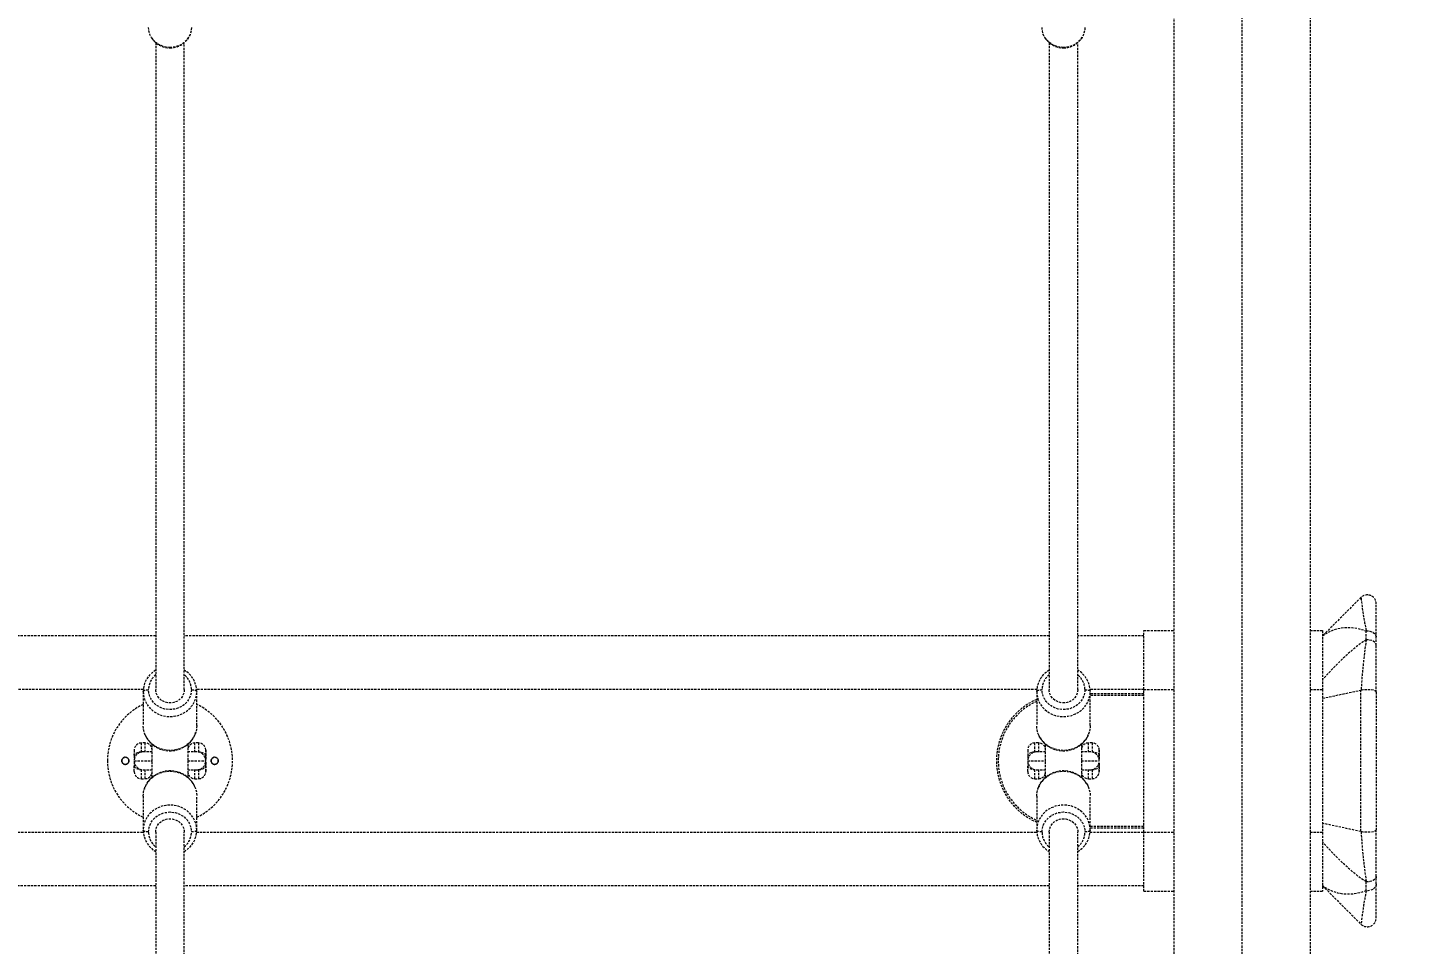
# Model space of a CAD drawing. Header units: millimetres. Extents: x -6713 to 5148, y -2591 to 1587.
# Drawn here: x 569 to 1339, y -16 to 497 of the extents above; entities that cross this region are included whole.
import ezdxf

# ---------------------------------------------------------------- set-up
doc = ezdxf.new("R2010")
doc.units = ezdxf.units.MM
doc.linetypes.add('HIDDEN', pattern=[1.905, 1.27, -0.635])
for name, color, linetype in [('DIKOM_ОБЪЕКТ', 7, 'Continuous'), ('DIKOM_РАЗМЕР_ЗОНА', 7, 'Continuous'), ('DIKOM_РАЗМЕР_ОБЪЕКТА', 7, 'Continuous')]:
    doc.layers.add(name, color=color, linetype=linetype)
doc.styles.add('style1', font='arialbd.ttf', dxfattribs={"width": 0.8})
doc.dimstyles.new('1-50', dxfattribs={"dimtxt": 300, "dimasz": 200, "dimexe": 100, "dimexo": 0, "dimgap": 100, "dimtad": 1, "dimtxsty": 'style1', "dimcen": 200, "dimclrd": 7, "dimclre": 7, "dimclrt": 7, "dimadec": 1, "dimazin": 2, "dimtfac": 1, "dimtmove": 0, "dimatfit": 2, "dimfxl": 0, "dimlwd": 25, "dimlwe": 18, "dimarcsym": 0})

# ---------------------------------------------------------------- blocks, each defined once
blk = doc.blocks.new('*D0')
at = {"layer": 'Defpoints', "color": 0, "transparency": 16777216}
for p in [(-5474.61, 1436.5), (3266.41, 1436.5), (3451.12, -1263.5)]:
    blk.add_point(p, dxfattribs=at)
at = {"layer": 'DIKOM_РАЗМЕР_ОБЪЕКТА', "color": 7, "lineweight": 18, "transparency": 16777216}
for p, q in [((3266.41, 1436.5), (-5574.61, 1436.5)), ((3451.12, -1263.5), (-5574.61, -1263.5))]:
    blk.add_line(p, q, dxfattribs=at)
at = {"layer": 'DIKOM_РАЗМЕР_ОБЪЕКТА', "color": 7, "lineweight": 25, "transparency": 16777216}
blk.add_line((-5474.61, -1063.5), (-5474.61, 1236.5), dxfattribs=at)
at = {"layer": 'DIKOM_РАЗМЕР_ОБЪЕКТА', "color": 7, "transparency": 16777216}
for points in [[(-5507.94, 1236.5), (-5441.28, 1236.5), (-5474.61, 1436.5)], [(-5507.94, -1063.5), (-5441.28, -1063.5), (-5474.61, -1263.5)]]:
    blk.add_solid(points, dxfattribs=at)
at = {"layer": 'DIKOM_РАЗМЕР_ОБЪЕКТА', "color": 7, "transparency": 16777216, "insert": (-5753.31, 29.27), "char_height": 300, "attachment_point": 5, "rotation": 90, "style": 'style1'}
blk.add_mtext('{\\fArial|b0|i0|c204|p34;\\H1.16667x;2700}', dxfattribs=at)
blk = doc.blocks.new('*D2')
at = {"layer": 'Defpoints', "color": 0, "transparency": 16777216}
for p in [(-4851.5, 438.4), (5148.5, 234.63), (-4851.5, -2490.97)]:
    blk.add_point(p, dxfattribs=at)
at = {"layer": 'DIKOM_РАЗМЕР_ЗОНА', "color": 7, "lineweight": 18, "transparency": 16777216}
for p, q in [((-4851.5, 438.4), (-4851.5, -2590.97)), ((5148.5, 234.63), (5148.5, -2590.97))]:
    blk.add_line(p, q, dxfattribs=at)
at = {"layer": 'DIKOM_РАЗМЕР_ЗОНА', "color": 7, "lineweight": 25, "transparency": 16777216}
blk.add_line((4948.5, -2490.97), (-4651.5, -2490.97), dxfattribs=at)
at = {"layer": 'DIKOM_РАЗМЕР_ЗОНА', "color": 7, "transparency": 16777216}
for points in [[(-4651.5, -2457.64), (-4651.5, -2524.31), (-4851.5, -2490.97)], [(4948.5, -2457.64), (4948.5, -2524.31), (5148.5, -2490.97)]]:
    blk.add_solid(points, dxfattribs=at)
at = {"layer": 'DIKOM_РАЗМЕР_ЗОНА', "color": 7, "transparency": 16777216, "insert": (187.27, -2212.27), "char_height": 300, "attachment_point": 5, "style": 'style1'}
blk.add_mtext('{\\fArial|b0|i0|c204|p34;\\H1.16667x;10000}', dxfattribs=at)

msp = doc.modelspace()

# ---------------------------------------------------------------- linework, layer by layer
at = {"layer": 'DIKOM_ОБЪЕКТ', "color": 7, "linetype": 'HIDDEN', "lineweight": 15}
for p, q in [((1248.5, -515.343), (1248.5, 688.343)), ((1210.5, -494), (1210.5, 667)), ((1286.5, 667), (1286.5, -494)), ((640.5, 488.69), (640.5, 126.353)), ((656.5, 126.353), (656.5, 488.624)), ((1140.5, 488.69), (1140.5, 126.353)), ((1156.5, 126.353), (1156.5, 488.624)), ((1314.964, 177.964), (1293.5, 156.5)), ((1315.062, 178.06), (1314.964, 177.964)), ((1323.5, 155.382), (1323.5, 174.429)), ((640.5, 156.5), (156.5, 156.5)), ((1140.5, 156.5), (656.5, 156.5)), ((1193.5, 156.5), (1156.5, 156.5)), ((1193.5, 159.5), (1210.5, 159.5)), ((1193.5, 126.5), (1193.5, 159.5)), ((1286.5, 159.5), (1293.5, 159.5)), ((1293.5, 159.5), (1293.5, 126.5)), ((1294.031, 156.868), (1293.5, 156.482)), ((1323.5, 151.199), (1323.5, 155.382)), ((1323.5, 124.998), (1323.5, 151.199)), ((633.672, 126.5), (163.344, 126.5)), ((633.5, 125.278), (633.5, 106.284)), ((1133.672, 126.5), (663.344, 126.5)), ((663.5, 106.284), (663.5, 125.278)), ((1133.5, 125.278), (1133.5, 106.284)), ((1193.5, 126.5), (1163.344, 126.5)), ((1163.5, 106.284), (1163.5, 125.278)), ((1193.5, 124), (1163.5, 124)), ((1193.5, 46.5), (1193.5, 126.5)), ((1193.5, 126.5), (1210.5, 126.5)), ((1286.5, 126.5), (1293.5, 126.5)), ((1293.5, 126.5), (1293.5, 46.5)), ((1293.5, 121.5), (1314.964, 126.094)), ((1314.964, 126.094), (1315.062, 126.119)), ((1314.964, 46.906), (1314.964, 126.094)), ((1323.5, 124.998), (1323.5, 48.002)), ((1193.5, 123), (1163.5, 123)), ((628.5, 92.5), (628.5, 89.439)), ((634.5, 96.5), (632.5, 96.5)), ((632.5, 91.399), (632.5, 96.5)), ((634.5, 96.5), (634.5, 91.399)), ((638.5, 86.5), (638.5, 95.719)), ((658.5, 95.807), (658.5, 86.5)), ((664.5, 96.5), (662.5, 96.5)), ((662.5, 91.399), (662.5, 96.5)), ((664.5, 96.5), (664.5, 91.399)), ((668.5, 92.5), (668.5, 87.324)), ((668.5, 89.439), (668.5, 92.5)), ((1128.5, 92.5), (1128.5, 89.439)), ((1134.5, 96.5), (1132.5, 96.5)), ((1132.5, 91.399), (1132.5, 96.5)), ((1134.5, 96.5), (1134.5, 91.399)), ((1138.5, 86.5), (1138.5, 95.719)), ((1158.5, 95.807), (1158.5, 86.5)), ((1164.5, 96.5), (1162.5, 96.5)), ((1162.5, 91.399), (1162.5, 96.5)), ((1164.5, 96.5), (1164.5, 91.399)), ((1168.5, 92.5), (1168.5, 87.324)), ((1168.5, 89.439), (1168.5, 92.5)), ((628.5, 89.737), (628.5, 90.5)), ((628.5, 89.439), (628.5, 87.01)), ((628.5, 86.5), (638.5, 86.5)), ((628.5, 85.984), (628.5, 83.561)), ((638.5, 91.5), (633.5, 91.5)), ((638.5, 77.193), (638.5, 86.5)), ((663.5, 91.5), (658.5, 91.5)), ((658.5, 86.5), (658.5, 77.281)), ((658.5, 86.5), (668.5, 86.5)), ((668.5, 87.01), (668.5, 89.439)), ((668.5, 83.561), (668.5, 85.984)), ((668.5, 85.67), (668.5, 80.5)), ((1128.5, 89.439), (1128.5, 87.01)), ((1128.5, 86.5), (1138.5, 86.5)), ((1128.5, 85.786), (1128.5, 83.561)), ((1138.5, 91.5), (1133.5, 91.5)), ((1138.5, 77.193), (1138.5, 86.5)), ((1163.5, 91.5), (1158.5, 91.5)), ((1158.5, 86.5), (1158.5, 77.281)), ((1158.5, 86.5), (1168.5, 86.5)), ((1168.5, 87.01), (1168.5, 89.439)), ((1168.5, 83.561), (1168.5, 85.469)), ((1168.5, 85.147), (1168.5, 80.5)), ((628.5, 80.5), (628.5, 83.561)), ((628.5, 82.5), (628.5, 83.241)), ((632.5, 76.5), (632.5, 81.601)), ((633.5, 81.5), (638.5, 81.5)), ((634.5, 81.601), (634.5, 76.5)), ((658.5, 81.5), (663.5, 81.5)), ((662.5, 76.5), (662.5, 81.601)), ((664.5, 81.601), (664.5, 76.5)), ((668.5, 80.5), (668.5, 83.561)), ((1128.5, 80.5), (1128.5, 83.561)), ((1128.5, 82.5), (1128.5, 83.245)), ((1132.5, 76.5), (1132.5, 81.601)), ((1133.5, 81.5), (1138.401, 81.5)), ((1134.5, 81.601), (1134.5, 76.5)), ((1158.615, 81.5), (1163.5, 81.5)), ((1162.5, 76.5), (1162.5, 81.601)), ((1164.5, 81.601), (1164.5, 76.5)), ((1168.5, 80.5), (1168.5, 83.561)), ((632.5, 76.5), (634.5, 76.5)), ((662.5, 76.5), (664.5, 76.5)), ((1132.5, 76.5), (1134.5, 76.5)), ((1162.5, 76.5), (1164.5, 76.5)), ((633.5, 66.716), (633.5, 47.722)), ((663.5, 47.722), (663.5, 66.716)), ((1133.5, 66.716), (1133.5, 47.722)), ((1163.5, 47.722), (1163.5, 66.716)), ((163.328, 46.5), (633.656, 46.5)), ((640.5, 46.647), (640.5, -315.624)), ((656.5, -315.69), (656.5, 46.647)), ((663.328, 46.5), (1133.656, 46.5)), ((1140.5, 46.647), (1140.5, -315.624)), ((1156.5, -315.69), (1156.5, 46.647)), ((1163.328, 46.5), (1193.5, 46.5)), ((1163.5, 50), (1193.5, 50)), ((1163.5, 49), (1193.5, 49)), ((1193.5, 13.5), (1193.5, 46.5)), ((1193.5, 46.5), (1210.5, 46.5)), ((1286.5, 46.5), (1293.5, 46.5)), ((1314.964, 46.906), (1293.5, 51.5)), ((1293.5, 46.5), (1293.5, 13.5)), ((1315.062, 46.881), (1314.964, 46.906)), ((1323.5, 21.801), (1323.5, 48.002)), ((640.5, 16.5), (156.5, 16.5)), ((1140.5, 16.5), (656.5, 16.5)), ((1193.5, 16.5), (1156.5, 16.5)), ((1293.5, 16.518), (1294.031, 16.132)), ((1293.5, 16.5), (1314.964, -4.964)), ((1323.5, 17.618), (1323.5, 21.801)), ((1323.5, -1.429), (1323.5, 17.618)), ((1193.5, 13.5), (1210.5, 13.5)), ((1286.5, 13.5), (1293.5, 13.5)), ((1314.964, -4.964), (1315.062, -5.06))]:
    msp.add_line(p, q, dxfattribs=at)
at = {"layer": 'DIKOM_ОБЪЕКТ', "color": 7, "linetype": 'HIDDEN', "lineweight": 15, "flags": 128}
for points in [[(648.5, 485.905), (646.416, 486.075), (644.396, 486.58), (642.5, 487.406), (640.787, 488.526), (639.307, 489.907), (638.108, 491.506), (637.224, 493.276), (636.682, 495.162), (636.5, 497.108)], [(660.5, 497.108), (660.318, 495.162), (659.776, 493.276), (658.892, 491.506), (657.693, 489.907), (656.213, 488.526), (654.5, 487.406), (652.604, 486.58), (650.584, 486.075), (648.5, 485.905)], [(1148.5, 485.905), (1146.416, 486.075), (1144.396, 486.58), (1142.5, 487.406), (1140.787, 488.526), (1139.307, 489.907), (1138.108, 491.506), (1137.224, 493.276), (1136.682, 495.162), (1136.5, 497.108)], [(1160.5, 497.108), (1160.318, 495.162), (1159.776, 493.276), (1158.892, 491.506), (1157.693, 489.907), (1156.213, 488.526), (1154.5, 487.406), (1152.604, 486.58), (1150.584, 486.075), (1148.5, 485.905)], [(1317.928, 154.268), (1315.606, 152.758), (1312.96, 150.832), (1310.048, 148.479), (1305.726, 144.613), (1302.098, 141.102), (1299.207, 138.165), (1296.82, 135.65), (1294.766, 133.417), (1293.5, 131.997)], [(1293.509, 156.487), (1294.766, 157.352), (1296.82, 158.552), (1299.207, 159.67), (1302.098, 160.629), (1305.726, 161.238), (1310.048, 161.159), (1312.96, 160.682), (1315.606, 160.014), (1317.928, 159.287)], [(1317.928, 154.268), (1317.925, 156.927), (1317.928, 159.287)], [(1317.928, 159.287), (1318.979, 159.295), (1320.009, 159.13), (1320.973, 158.799), (1321.827, 158.317), (1322.534, 157.705), (1323.063, 156.99), (1323.389, 156.204), (1323.5, 155.382)], [(1323.5, 151.199), (1323.389, 151.845), (1323.063, 152.462), (1322.534, 153.024), (1321.827, 153.505), (1320.973, 153.884), (1320.009, 154.144), (1318.979, 154.274), (1317.928, 154.268)], [(633.5, 125.278), (633.685, 123.087), (634.234, 120.95), (635.135, 118.92), (636.365, 117.046), (637.893, 115.376), (639.683, 113.948), (641.69, 112.8), (643.865, 111.959), (646.153, 111.446), (648.5, 111.274), (650.847, 111.446), (653.135, 111.959), (655.31, 112.8), (657.317, 113.948), (659.107, 115.376), (660.635, 117.046), (661.865, 118.92), (662.766, 120.95), (663.315, 123.087), (663.5, 125.278)], [(660.5, 126.353), (660.394, 124.866), (660.02, 123.216), (659.287, 121.444), (658.1, 119.631), (657.293, 118.729), (656.39, 117.912), (654.147, 116.468), (651.454, 115.495), (648.5, 115.15), (645.546, 115.495), (642.853, 116.468), (640.61, 117.912), (638.9, 119.631), (637.713, 121.444), (636.98, 123.216), (636.606, 124.866), (636.5, 126.353)], [(656.5, 126.353), (656.313, 124.747), (655.761, 123.217), (654.869, 121.833), (653.679, 120.66), (652.247, 119.754), (650.64, 119.156), (648.933, 118.895), (647.206, 118.983), (645.539, 119.415), (644.011, 120.171), (642.692, 121.217), (641.645, 122.502), (640.919, 123.968), (640.547, 125.545), (640.5, 126.353)], [(1133.5, 125.278), (1133.685, 123.087), (1134.234, 120.95), (1135.135, 118.92), (1136.365, 117.046), (1137.893, 115.376), (1139.683, 113.948), (1141.69, 112.8), (1143.865, 111.959), (1146.153, 111.446), (1148.5, 111.274), (1150.847, 111.446), (1153.135, 111.959), (1155.31, 112.8), (1157.317, 113.948), (1159.107, 115.376), (1160.635, 117.046), (1161.865, 118.92), (1162.766, 120.95), (1163.315, 123.087), (1163.5, 125.278)], [(1160.5, 126.353), (1160.394, 124.866), (1160.02, 123.216), (1159.287, 121.444), (1158.1, 119.631), (1157.293, 118.729), (1156.39, 117.912), (1154.147, 116.468), (1151.454, 115.495), (1148.5, 115.15), (1145.546, 115.495), (1142.853, 116.468), (1140.61, 117.912), (1138.9, 119.631), (1137.713, 121.444), (1136.98, 123.216), (1136.606, 124.866), (1136.5, 126.353)], [(1156.5, 126.353), (1156.313, 124.747), (1155.761, 123.217), (1154.869, 121.833), (1153.679, 120.66), (1152.247, 119.754), (1150.64, 119.156), (1148.933, 118.895), (1147.206, 118.983), (1145.539, 119.415), (1144.011, 120.171), (1142.692, 121.217), (1141.645, 122.502), (1140.919, 123.968), (1140.547, 125.545), (1140.5, 126.353)], [(1315.062, 126.119), (1316.252, 126.377), (1317.647, 126.519), (1319.123, 126.529), (1320.542, 126.407), (1321.772, 126.165), (1322.714, 125.83), (1323.301, 125.429), (1323.5, 124.998)], [(663.5, 106.284), (663.315, 104.093), (662.766, 101.957), (661.865, 99.927), (660.635, 98.053), (659.107, 96.382), (657.317, 94.955), (655.31, 93.807), (653.135, 92.966), (650.847, 92.453), (648.5, 92.28), (646.153, 92.453), (643.865, 92.966), (641.69, 93.807), (639.683, 94.955), (637.893, 96.382), (636.365, 98.053), (635.135, 99.927), (634.234, 101.957), (633.685, 104.093), (633.5, 106.284)], [(634.578, 101.14), (635.17, 99.771), (636.579, 97.662), (638.308, 95.862), (640.217, 94.442), (642.151, 93.416), (643.972, 92.744), (645.906, 92.296), (648.255, 92.086), (650.955, 92.278), (653.858, 93.025), (656.728, 94.416), (659.294, 96.43), (661.322, 98.921), (662.681, 101.664), (662.85, 102.344)], [(1163.5, 106.284), (1163.315, 104.093), (1162.766, 101.957), (1161.865, 99.927), (1160.635, 98.053), (1159.107, 96.382), (1157.317, 94.955), (1155.31, 93.807), (1153.135, 92.966), (1150.847, 92.453), (1148.5, 92.28), (1146.153, 92.453), (1143.865, 92.966), (1141.69, 93.807), (1139.683, 94.955), (1137.893, 96.382), (1136.365, 98.053), (1135.135, 99.927), (1134.234, 101.957), (1133.685, 104.093), (1133.5, 106.284)], [(1134.578, 101.14), (1135.17, 99.771), (1136.579, 97.662), (1138.308, 95.862), (1140.217, 94.442), (1142.151, 93.416), (1143.972, 92.744), (1145.906, 92.296), (1148.255, 92.086), (1150.955, 92.278), (1153.858, 93.025), (1156.728, 94.416), (1159.294, 96.43), (1161.322, 98.921), (1162.681, 101.664), (1162.85, 102.344)], [(632.5, 91.399), (631.72, 91.361), (630.969, 91.25), (630.278, 91.069), (629.672, 90.825), (629.174, 90.528), (628.804, 90.189), (628.577, 89.822), (628.5, 89.439)], [(668.5, 89.439), (668.423, 89.822), (668.196, 90.189), (667.826, 90.528), (667.328, 90.825), (666.722, 91.069), (666.031, 91.25), (665.28, 91.361), (664.5, 91.399)], [(1132.5, 91.399), (1131.72, 91.361), (1130.969, 91.25), (1130.278, 91.069), (1129.672, 90.825), (1129.174, 90.528), (1128.804, 90.189), (1128.577, 89.822), (1128.5, 89.439)], [(1168.5, 89.439), (1168.423, 89.822), (1168.196, 90.189), (1167.826, 90.528), (1167.328, 90.825), (1166.722, 91.069), (1166.031, 91.25), (1165.28, 91.361), (1164.5, 91.399)], [(628.5, 83.561), (628.577, 83.178), (628.804, 82.811), (629.174, 82.472), (629.672, 82.175), (630.278, 81.931), (630.969, 81.75), (631.72, 81.639), (632.5, 81.601)], [(633.5, 66.716), (633.685, 68.907), (634.234, 71.043), (635.135, 73.073), (636.365, 74.947), (637.893, 76.618), (639.683, 78.045), (641.69, 79.193), (643.865, 80.034), (646.153, 80.547), (648.5, 80.72), (650.847, 80.547), (653.135, 80.034), (655.31, 79.193), (657.317, 78.045), (659.107, 76.618), (660.635, 74.947), (661.865, 73.073), (662.766, 71.043), (663.315, 68.907), (663.5, 66.716)], [(662.422, 71.86), (661.83, 73.229), (660.421, 75.338), (658.692, 77.138), (656.783, 78.558), (654.849, 79.584), (653.028, 80.256), (651.094, 80.704), (648.745, 80.914), (646.045, 80.722), (643.142, 79.975), (640.272, 78.584), (637.706, 76.57), (635.678, 74.079), (634.319, 71.336), (634.15, 70.656)], [(664.5, 81.601), (665.28, 81.639), (666.031, 81.75), (666.722, 81.931), (667.328, 82.175), (667.826, 82.472), (668.196, 82.811), (668.423, 83.178), (668.5, 83.561)], [(1128.5, 83.561), (1128.577, 83.178), (1128.804, 82.811), (1129.174, 82.472), (1129.672, 82.175), (1130.278, 81.931), (1130.969, 81.75), (1131.72, 81.639), (1132.5, 81.601)], [(1133.5, 66.716), (1133.685, 68.907), (1134.234, 71.043), (1135.135, 73.073), (1136.365, 74.947), (1137.893, 76.618), (1139.683, 78.045), (1141.69, 79.193), (1143.865, 80.034), (1146.153, 80.547), (1148.5, 80.72), (1150.847, 80.547), (1153.135, 80.034), (1155.31, 79.193), (1157.317, 78.045), (1159.107, 76.618), (1160.635, 74.947), (1161.865, 73.073), (1162.766, 71.043), (1163.315, 68.907), (1163.5, 66.716)], [(1162.422, 71.86), (1161.83, 73.229), (1160.421, 75.338), (1158.692, 77.138), (1156.783, 78.558), (1154.849, 79.584), (1153.028, 80.256), (1151.094, 80.704), (1148.745, 80.914), (1146.045, 80.722), (1143.142, 79.975), (1140.272, 78.584), (1137.706, 76.57), (1135.678, 74.079), (1134.319, 71.336), (1134.15, 70.656)], [(1164.5, 81.601), (1165.28, 81.639), (1166.031, 81.75), (1166.722, 81.931), (1167.328, 82.175), (1167.826, 82.472), (1168.196, 82.811), (1168.423, 83.178), (1168.5, 83.561)], [(663.5, 47.722), (663.315, 49.913), (662.766, 52.05), (661.865, 54.08), (660.635, 55.954), (659.107, 57.624), (657.317, 59.052), (655.31, 60.2), (653.135, 61.041), (650.847, 61.554), (648.5, 61.726), (646.153, 61.554), (643.865, 61.041), (641.69, 60.2), (639.683, 59.052), (637.893, 57.624), (636.365, 55.954), (635.135, 54.08), (634.234, 52.05), (633.685, 49.913), (633.5, 47.722)], [(1163.5, 47.722), (1163.315, 49.913), (1162.766, 52.05), (1161.865, 54.08), (1160.635, 55.954), (1159.107, 57.624), (1157.317, 59.052), (1155.31, 60.2), (1153.135, 61.041), (1150.847, 61.554), (1148.5, 61.726), (1146.153, 61.554), (1143.865, 61.041), (1141.69, 60.2), (1139.683, 59.052), (1137.893, 57.624), (1136.365, 55.954), (1135.135, 54.08), (1134.234, 52.05), (1133.685, 49.913), (1133.5, 47.722)], [(636.5, 46.647), (636.606, 48.134), (636.98, 49.784), (637.713, 51.556), (638.9, 53.369), (639.707, 54.271), (640.61, 55.088), (642.853, 56.532), (645.546, 57.505), (648.5, 57.85), (651.454, 57.505), (654.147, 56.532), (656.39, 55.088), (658.1, 53.369), (659.287, 51.556), (660.02, 49.784), (660.394, 48.134), (660.5, 46.647)], [(640.5, 46.647), (640.687, 48.253), (641.239, 49.783), (642.131, 51.167), (643.321, 52.34), (644.753, 53.246), (646.36, 53.844), (648.067, 54.105), (649.794, 54.017), (651.461, 53.585), (652.989, 52.829), (654.308, 51.783), (655.355, 50.498), (656.081, 49.032), (656.453, 47.455), (656.5, 46.647)], [(1136.5, 46.647), (1136.606, 48.134), (1136.98, 49.784), (1137.713, 51.556), (1138.9, 53.369), (1139.707, 54.271), (1140.61, 55.088), (1142.853, 56.532), (1145.546, 57.505), (1148.5, 57.85), (1151.454, 57.505), (1154.147, 56.532), (1156.39, 55.088), (1158.1, 53.369), (1159.287, 51.556), (1160.02, 49.784), (1160.394, 48.134), (1160.5, 46.647)], [(1140.5, 46.647), (1140.687, 48.253), (1141.239, 49.783), (1142.131, 51.167), (1143.321, 52.34), (1144.753, 53.246), (1146.36, 53.844), (1148.067, 54.105), (1149.794, 54.017), (1151.461, 53.585), (1152.989, 52.829), (1154.308, 51.783), (1155.355, 50.498), (1156.081, 49.032), (1156.453, 47.455), (1156.5, 46.647)], [(1323.5, 48.002), (1323.301, 47.571), (1322.714, 47.17), (1321.772, 46.835), (1320.542, 46.593), (1319.123, 46.471), (1317.647, 46.481), (1316.252, 46.623), (1315.062, 46.881)], [(1317.928, 18.732), (1315.606, 20.242), (1312.96, 22.168), (1310.048, 24.521), (1305.726, 28.387), (1302.098, 31.898), (1299.207, 34.835), (1296.82, 37.35), (1294.766, 39.583), (1293.5, 41.003)], [(1317.928, 13.713), (1315.606, 12.986), (1312.96, 12.318), (1310.048, 11.841), (1305.726, 11.762), (1302.098, 12.371), (1299.207, 13.33), (1296.82, 14.448), (1294.766, 15.648), (1293.509, 16.513)], [(1317.928, 13.713), (1317.925, 16.073), (1317.928, 18.732)], [(1323.5, 21.801), (1323.389, 21.155), (1323.063, 20.538), (1322.534, 19.976), (1321.827, 19.495), (1320.973, 19.116), (1320.009, 18.856), (1318.979, 18.726), (1317.928, 18.732)], [(1323.5, 17.618), (1323.389, 16.796), (1323.063, 16.01), (1322.534, 15.295), (1321.827, 14.683), (1320.973, 14.201), (1320.009, 13.87), (1318.979, 13.705), (1317.928, 13.713)]]:
    msp.add_lwpolyline(points, dxfattribs=at)
at = {"layer": 'DIKOM_ОБЪЕКТ', "color": 7, "linetype": 'HIDDEN', "lineweight": 15}
for centre in [(623.5, 86.5), (673.5, 86.5)]:
    msp.add_circle(centre, 2, dxfattribs=at)
at = {"layer": 'DIKOM_ОБЪЕКТ', "color": 7, "linetype": 'HIDDEN', "lineweight": 15, "extrusion": (0, 3.49148e-15, -1)}
for centre in [(-623.5, 86.5), (-673.5, 86.5)]:
    msp.add_circle(centre, 2, dxfattribs=at)
at = {"layer": 'DIKOM_ОБЪЕКТ', "color": 7, "linetype": 'HIDDEN', "lineweight": 15}
for centre, radius, start, end in [((648.362, 497.728), 12.023, 212.904555, 270.655953), ((648.669, 497.665), 11.961, 269.189246, 330.473325), ((1148.362, 497.728), 12.023, 212.904555, 270.655953), ((1148.669, 497.665), 11.961, 269.189246, 330.473325), ((1318.5, 174.429), 5, 0, 133.434906), ((1474.079, 193.041), 159.758, 185.521107, 192.197166), ((1625.714, 108.655), 311.148, 171.570391, 176.763604), ((647.243, 125.303), 13.694, 119.498723, 179.288709), ((647.378, 126.26), 10.883, 129.193707, 178.164141), ((649.609, 125.243), 13.843, 0.951741, 60.145139), ((649.744, 126.305), 10.763, 2.046985, 51.118326), ((1147.243, 125.303), 13.694, 119.498723, 179.288709), ((1147.378, 126.26), 10.883, 129.193707, 178.164141), ((1149.609, 125.243), 13.843, 0.951741, 60.145139), ((1149.744, 126.305), 10.763, 2.046985, 51.118326), ((648.5, 86.5), 35, 115.376934, 180), ((648.5, 86.5), 35, 295.376934, 64.623066), ((1148.5, 86.5), 37.5, 113.578178, 246.421822), ((1148.5, 86.5), 36.5, 114.265086, 245.734914), ((632.5, 92.5), 4, 90, 180), ((634.5, 92.5), 4, 0, 90), ((662.5, 92.5), 4, 90, 180), ((664.5, 92.5), 4, 0, 90), ((1132.5, 92.5), 4, 90, 180), ((1134.5, 92.5), 4, 0, 90), ((1162.5, 92.5), 4, 90, 180), ((1164.5, 92.5), 4, 0, 90), ((648.5, 86.5), 35, 180, 244.623066), ((633.5, 86.5), 5, 90, 180), ((633.5, 86.5), 5, 180, 270), ((663.5, 86.5), 5, 0, 90), ((663.5, 86.5), 5, 270, 0), ((1133.5, 86.5), 5, 90, 180), ((1133.5, 86.5), 5, 180, 270), ((1163.5, 86.5), 5, 0, 90), ((1163.5, 86.5), 5, 270, 0), ((632.5, 80.5), 4, 180, 270), ((634.5, 80.5), 4, 270, 0), ((662.5, 80.5), 4, 180, 270), ((664.5, 80.5), 4, 270, 0), ((1132.5, 80.5), 4, 180, 270), ((1134.5, 80.5), 4, 270, 0), ((1162.5, 80.5), 4, 180, 270), ((1164.5, 80.5), 4, 270, 0), ((647.391, 47.757), 13.843, 180.951741, 240.145139), ((647.256, 46.695), 10.763, 182.046985, 231.118326), ((649.757, 47.697), 13.694, 299.498723, 359.288709), ((649.622, 46.74), 10.883, 309.193707, 358.164141), ((1147.391, 47.757), 13.843, 180.951741, 240.145139), ((1147.256, 46.695), 10.763, 182.046985, 231.118326), ((1149.757, 47.697), 13.694, 299.498723, 359.288709), ((1149.622, 46.74), 10.883, 309.193707, 358.164141), ((1616.002, 63.35), 301.395, 183.15086, 188.513156), ((1526.867, -28.228), 213.108, 168.649885, 173.661828), ((1318.5, -1.429), 5, 226.565095, 0)]:
    msp.add_arc(centre, radius, start, end, dxfattribs=at)
for points in [[(648.5, 485.905), (648.5, 485.736)], [(1148.5, 485.905), (1148.5, 485.736)], [(633.5, 125.278), (633.615, 125.468)], [(663.41, 125.471), (663.5, 125.278)], [(1133.5, 125.278), (1133.615, 125.468)], [(1163.41, 125.471), (1163.5, 125.278)], [(633.59, 47.529), (633.5, 47.722)], [(663.5, 47.722), (663.385, 47.532)], [(1133.59, 47.529), (1133.5, 47.722)], [(1163.5, 47.722), (1163.385, 47.532)]]:
    msp.add_open_spline(points, degree=1, dxfattribs=at)
for points, knots in [([(633.615, 125.468), (633.65, 125.554), (633.753, 125.804), (634.482, 126.107), (635.482, 126.318), (636.17, 126.341), (636.5, 126.353)], [0, 0, 0, 0, 0.1741813, 0.5048173, 0.7620524, 1, 1, 1, 1]), ([(660.5, 126.353), (660.926, 126.334), (661.813, 126.295), (662.805, 126.002), (663.331, 125.702), (663.392, 125.523), (663.41, 125.471)], [0, 0, 0, 0, 0.3060179, 0.636841, 0.8942216, 1, 1, 1, 1]), ([(1133.615, 125.468), (1133.65, 125.554), (1133.753, 125.804), (1134.482, 126.107), (1135.482, 126.318), (1136.17, 126.341), (1136.5, 126.353)], [0, 0, 0, 0, 0.1741813, 0.5048173, 0.7620524, 1, 1, 1, 1]), ([(1160.5, 126.353), (1160.926, 126.334), (1161.813, 126.295), (1162.805, 126.002), (1163.331, 125.702), (1163.392, 125.523), (1163.41, 125.471)], [0, 0, 0, 0, 0.3060179, 0.636841, 0.8942216, 1, 1, 1, 1]), ([(636.5, 46.647), (636.074, 46.666), (635.187, 46.705), (634.195, 46.998), (633.669, 47.298), (633.608, 47.477), (633.59, 47.529)], [0, 0, 0, 0, 0.3060179, 0.636841, 0.8942216, 1, 1, 1, 1]), ([(663.385, 47.532), (663.35, 47.446), (663.247, 47.196), (662.518, 46.893), (661.518, 46.682), (660.83, 46.659), (660.5, 46.647)], [0, 0, 0, 0, 0.1741813, 0.5048173, 0.7620524, 1, 1, 1, 1]), ([(1136.5, 46.647), (1136.074, 46.666), (1135.187, 46.705), (1134.195, 46.998), (1133.669, 47.298), (1133.608, 47.477), (1133.59, 47.529)], [0, 0, 0, 0, 0.3060179, 0.636841, 0.8942216, 1, 1, 1, 1]), ([(1163.385, 47.532), (1163.35, 47.446), (1163.247, 47.196), (1162.518, 46.893), (1161.518, 46.682), (1160.83, 46.659), (1160.5, 46.647)], [0, 0, 0, 0, 0.1741813, 0.5048173, 0.7620524, 1, 1, 1, 1])]:
    msp.add_open_spline(points, degree=3, knots=knots, dxfattribs=at)

# ---------------------------------------------------------------- dimensions: what is measured, and where the dimension line sits
at = {"layer": 'DIKOM_РАЗМЕР_ЗОНА'}
dim = msp.add_linear_dim(base=(-4851.5, -2490.973), p1=(5148.5, 234.628), p2=(-4851.5, 438.398), text='{\\fArial|b0|i0|c204|p34;\\H1.16667x;<>}', dimstyle='1-50', dxfattribs=at)
dim.commit()
dim.dimension.update_dxf_attribs({"geometry": '*D2', "text_midpoint": (187.271, -2490.973), "dimtype": 160})
at = {"layer": 'DIKOM_РАЗМЕР_ОБЪЕКТА'}
dim = msp.add_linear_dim(base=(-5474.611, 1436.5), p1=(3451.123, -1263.5), p2=(3266.406, 1436.5), angle=90, text='{\\fArial|b0|i0|c204|p34;\\H1.16667x;<>}', dimstyle='1-50', dxfattribs=at)
dim.commit()
dim.dimension.update_dxf_attribs({"geometry": '*D0', "text_midpoint": (-5474.611, 29.273), "dimtype": 160})

doc.saveas('drawing.dxf')
